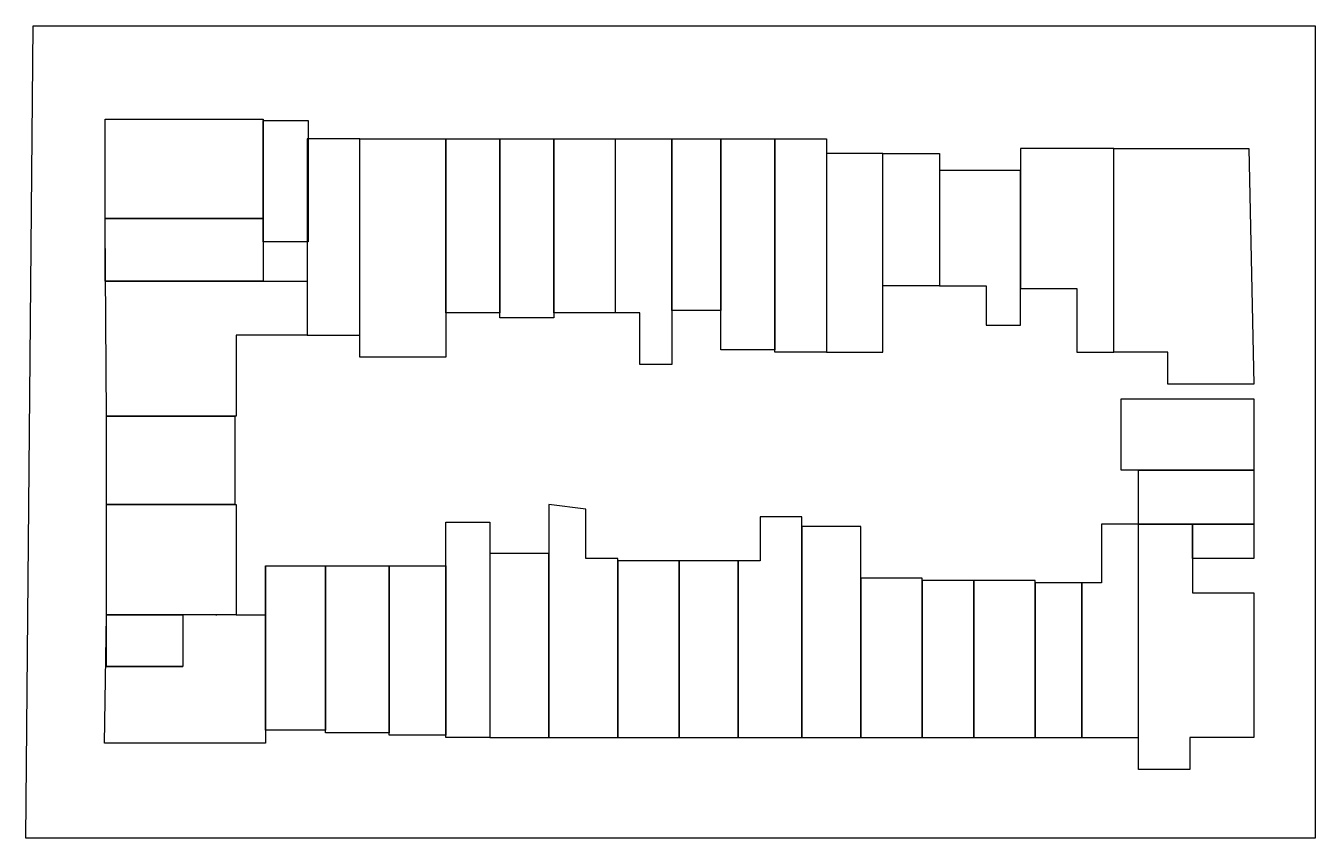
# Model space of a CAD drawing. Header units: millimetres. Extents: x 2500 to 3315, y 1592 to 2106.
import ezdxf

# ---------------------------------------------------------------- set-up
doc = ezdxf.new("R2010")
doc.units = ezdxf.units.MM

msp = doc.modelspace()

# ---------------------------------------------------------------- linework, layer by layer
for p, q in [((2499.6, 1591.65), (2504.26, 2105.51)), ((2504.26, 2105.51), (3314.98, 2105.51)), ((3314.98, 2105.51), (3314.98, 1591.65)), ((2872.34, 2034.09), (2908.07, 2034.09)), ((2908.07, 2034.09), (2908.07, 1891.27)), ((3187.63, 2027.88), (3128.61, 2027.88)), ((3128.61, 2027.88), (3128.61, 1939.4)), ((3187.63, 1899.03), (3187.63, 2027.88)), ((3187.63, 2027.88), (3273.05, 2027.88)), ((3273.05, 2027.88), (3276.15, 1878.85)), ((3128.61, 2013.91), (3077.35, 2013.91)), ((3128.61, 1916.11), (3128.61, 2013.91)), ((2550.69, 1858.67), (2549.74, 1979.76)), ((2549.74, 1944.05), (2677.45, 1944.05)), ((2677.45, 1944.05), (2677.45, 1909.9)), ((3077.35, 1940.95), (3106.86, 1940.95)), ((3106.86, 1940.95), (3106.86, 1916.11)), ((3128.61, 1939.4), (3164.33, 1939.4)), ((3164.33, 1939.4), (3164.33, 1899.03)), ((2887.88, 1923.87), (2872.34, 1923.87)), ((2887.88, 1891.27), (2887.88, 1923.87)), ((2677.45, 1909.9), (2632.65, 1909.9)), ((2632.65, 1909.9), (2632.65, 1858.67)), ((3106.86, 1916.11), (3128.61, 1916.11)), ((3164.33, 1899.03), (3187.63, 1899.03)), ((3221.79, 1899.03), (3187.63, 1899.03)), ((3221.79, 1878.85), (3221.79, 1899.03)), ((3221.79, 1892.82), (3221.79, 1892.82)), ((2908.07, 1891.27), (2887.88, 1891.27)), ((3276.15, 1878.85), (3221.79, 1878.85)), ((2632.65, 1858.67), (2550.69, 1858.67)), ((2830.41, 1802.78), (2830.41, 1655.3)), ((2853.71, 1799.67), (2830.41, 1802.78)), ((2853.71, 1768.63), (2853.71, 1799.67)), ((2990.38, 1795.02), (2963.98, 1795.02)), ((2963.98, 1795.02), (2963.98, 1767.07)), ((2990.38, 1655.3), (2990.38, 1795.02)), ((3203.16, 1790.36), (3179.86, 1790.36)), ((3179.86, 1790.36), (3179.86, 1753.1)), ((3203.16, 1655.3), (3203.16, 1790.36)), ((3203.16, 1635.12), (3203.16, 1790.36)), ((3203.16, 1790.36), (3237.33, 1790.36)), ((3237.33, 1790.36), (3237.33, 1746.89)), ((2651.22, 1763.97), (2651.22, 1651.68)), ((2873.9, 1768.63), (2853.71, 1768.63)), ((2873.9, 1655.3), (2873.9, 1768.63)), ((2963.98, 1767.07), (2950, 1767.07)), ((2950, 1767.07), (2950, 1655.3)), ((3179.86, 1753.1), (3167.44, 1753.1)), ((3167.44, 1753.1), (3167.44, 1655.3)), ((3237.33, 1746.89), (3276.15, 1746.89)), ((3276.15, 1746.89), (3276.15, 1655.3)), ((2549.3, 1651.68), (2550.69, 1732.45)), ((2620.26, 1732.45), (2620.26, 1732.92)), ((2632.65, 1732.92), (2651.22, 1732.92)), ((2550.69, 1700.32), (2599, 1700.32)), ((2830.41, 1655.3), (2873.9, 1655.3)), ((2950, 1655.3), (2990.38, 1655.3)), ((3167.44, 1655.3), (3203.16, 1655.3)), ((3276.15, 1655.3), (3235.77, 1655.3)), ((3235.77, 1655.3), (3235.77, 1635.12)), ((2651.22, 1651.68), (2549.3, 1651.68)), ((3235.77, 1635.12), (3203.16, 1635.12)), ((3314.98, 1591.65), (2499.6, 1591.65))]:
    msp.add_line(p, q)
for points in [[(2549.74, 2046.49), (2649.81, 2046.49), (2649.81, 1983.58), (2549.74, 1983.58)], [(2649.81, 2045.51), (2678.21, 2045.51), (2678.21, 1968.89), (2649.81, 1968.89)], [(2677.45, 1909.9), (2710.82, 1909.9), (2710.82, 2034.09), (2677.45, 2034.09)], [(2710.82, 2034.09), (2765.18, 2034.09), (2765.18, 1895.93), (2710.82, 1895.93)], [(2765.18, 2034.09), (2799.35, 2034.09), (2799.35, 1923.87), (2765.18, 1923.87)], [(2799.35, 2034.09), (2833.52, 2034.09), (2833.52, 1920.77), (2799.35, 1920.77)], [(2833.52, 2034.09), (2872.34, 2034.09), (2872.34, 1923.87), (2833.52, 1923.87)], [(2908.07, 2034.09), (2939.13, 2034.09), (2939.13, 1925.42), (2908.07, 1925.42)], [(2939.13, 2034.09), (2973.3, 2034.09), (2973.3, 1900.58), (2939.13, 1900.58)], [(2973.3, 2034.09), (3005.91, 2034.09), (3005.91, 1899.03), (2973.3, 1899.03)], [(3005.91, 1899.03), (3041.63, 1899.03), (3041.63, 2024.78), (3005.91, 2024.78)], [(3041.63, 2024.78), (3077.35, 2024.78), (3077.35, 1940.95), (3041.63, 1940.95)], [(2549.74, 1983.58), (2649.81, 1983.58), (2649.81, 1944.05), (2549.74, 1944.05)], [(3276.15, 1824.51), (3192.29, 1824.51), (3192.29, 1869.53), (3276.15, 1869.53)], [(2550.69, 1858.67), (2631.7, 1858.67), (2631.7, 1802.78), (2550.69, 1802.78)], [(3276.15, 1790.36), (3203.16, 1790.36), (3203.16, 1824.51), (3276.15, 1824.51)], [(2550.69, 1802.78), (2632.65, 1802.78), (2632.65, 1732.92), (2550.69, 1732.92)], [(2765.18, 1791.52), (2793.14, 1791.52), (2793.14, 1655.3), (2765.18, 1655.3)], [(2990.38, 1655.3), (3027.66, 1655.3), (3027.66, 1788.81), (2990.38, 1788.81)], [(3237.33, 1790.36), (3276.15, 1790.36), (3276.15, 1768.63), (3237.33, 1768.63)], [(2793.14, 1655.3), (2830.41, 1655.3), (2830.41, 1771.73), (2793.14, 1771.73)], [(2651.22, 1763.97), (2689.08, 1763.97), (2689.08, 1659.95), (2651.22, 1659.95)], [(2689.08, 1763.97), (2729.46, 1763.97), (2729.46, 1658.4), (2689.08, 1658.4)], [(2729.46, 1763.97), (2765.18, 1763.97), (2765.18, 1656.85), (2729.46, 1656.85)], [(2873.9, 1655.3), (2912.73, 1655.3), (2912.73, 1767.07), (2873.9, 1767.07)], [(2912.73, 1655.3), (2950, 1655.3), (2950, 1767.07), (2912.73, 1767.07)], [(3027.66, 1655.3), (3066.48, 1655.3), (3066.48, 1756.21), (3027.66, 1756.21)], [(3066.48, 1655.3), (3099.1, 1655.3), (3099.1, 1754.65), (3066.48, 1754.65)], [(3099.1, 1655.3), (3137.93, 1655.3), (3137.93, 1754.65), (3099.1, 1754.65)], [(3137.93, 1655.3), (3167.44, 1655.3), (3167.44, 1753.1), (3137.93, 1753.1)], [(2550.69, 1732.92), (2599, 1732.92), (2599, 1700.32), (2550.69, 1700.32)]]:
    msp.add_lwpolyline(points, close=True)

doc.saveas('drawing.dxf')
